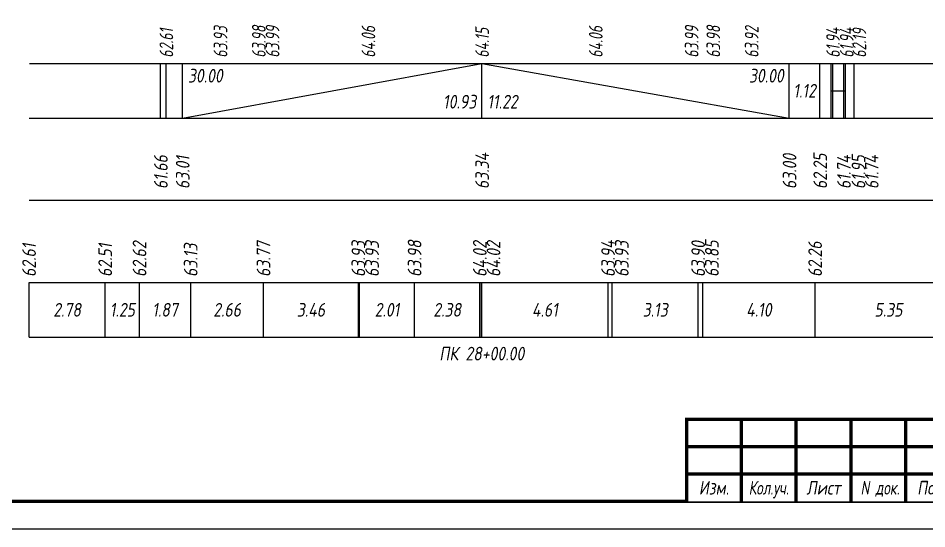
# Model space of a CAD drawing. Extents: x -717 to 1451, y -133302 to 233.
# Drawn here: x 78 to 243.8, y -43658.4 to -43565.2 of the extents above; entities that cross this region are included whole.
import ezdxf
from ezdxf.enums import TextEntityAlignment as Align

# ---------------------------------------------------------------- set-up
doc = ezdxf.new("R2010")
doc.units = 0
for name, color, linetype in [('Зарамочное оформление', 7, 'Continuous'), ('Код_510', 7, 'Continuous'), ('Код_514', 1, 'Continuous'), ('Код_516', 1, 'Continuous'), ('Подписи поперечников', 7, 'Continuous'), ('Таблица', 7, 'Continuous')]:
    doc.layers.add(name, color=color, linetype=linetype)
doc.styles.add('М', font='romand.shx', dxfattribs={"width": 0.8, "oblique": 10, "height": 2.5})

# ---------------------------------------------------------------- blocks, each defined once
blk = doc.blocks.new('Штамп')
at = {"linetype": 'Continuous'}
blk.add_wipeout([(199.95, -411.25), (384.95, -411.25), (384.95, -426.25), (199.95, -426.25)], dxfattribs=at).dxf.layer = 'Зарамочное оформление'
at = {"layer": 'Зарамочное оформление', "linetype": 'Continuous', "lineweight": -3, "const_width": 0.6, "flags": 128}
for points in [[(199.95, -426.25), (199.95, -411.25), (384.95, -411.25)], [(209.95, -411.25), (209.95, -426.25)], [(219.95, -411.25), (219.95, -426.25)], [(229.95, -411.25), (229.95, -426.25)], [(239.95, -411.25), (239.95, -426.25)], [(199.95, -416.25), (264.95, -416.25)], [(199.95, -421.25), (264.95, -421.25)]]:
    blk.add_lwpolyline(points, dxfattribs=at)
at = {"layer": 'Зарамочное оформление', "linetype": 'Continuous', "style": 'М', "oblique": 10}
for s, width, p in [('Изм.', 0.8, (204.95, -423.75)), ('Кол.уч.', 0.7, (214.95, -423.75)), ('Лист', 0.8, (224.95, -423.75)), ('N док.', 0.7, (235.28, -423.75)), ('Подпись', 0.8, (247.45, -423.75))]:
    blk.add_text(s, height=2.5, dxfattribs=dict(at, width=width)).set_placement(p, align=Align.MIDDLE_CENTER)
blk = doc.blocks.new('шифр')
blk.add_blockref('Штамп', (0, -43287))

msp = doc.modelspace()

# ---------------------------------------------------------------- linework, layer by layer
at = {"flags": 128}
msp.add_lwpolyline([(-30.054, -43658.421), (389.946, -43658.421), (389.946, -43361.421), (-30.054, -43361.421)], close=True, dxfattribs=at)
at = {"const_width": 0.6, "flags": 128}
msp.add_lwpolyline([(-10.054, -43653.421), (384.946, -43653.421), (384.946, -43366.421), (-10.054, -43366.421)], close=True, dxfattribs=at)
at = {"layer": 'Код_510'}
for p, q in [((79.946, -43623.421), (79.946, -43613.421)), ((93.843, -43623.421), (93.843, -43613.421)), ((100.109, -43623.421), (100.109, -43613.421)), ((109.446, -43623.421), (109.446, -43613.421)), ((122.745, -43623.421), (122.745, -43613.421)), ((140.049, -43623.421), (140.049, -43613.421)), ((140.244, -43623.421), (140.244, -43613.421)), ((150.316, -43623.421), (150.316, -43613.421)), ((162.219, -43623.421), (162.219, -43613.421)), ((162.503, -43623.421), (162.503, -43613.421)), ((162.58, -43623.421), (162.58, -43613.421)), ((185.632, -43623.421), (185.632, -43613.421)), ((186.399, -43623.421), (186.399, -43613.421)), ((202.074, -43623.421), (202.074, -43613.421)), ((202.899, -43623.421), (202.899, -43613.421)), ((223.421, -43623.421), (223.421, -43613.421))]:
    msp.add_line(p, q, dxfattribs=at)
at = {"layer": 'Код_516'}
for p, q in [((103.946, -43583.421), (103.946, -43573.421)), ((104.946, -43583.421), (104.946, -43573.421)), ((104.946, -43583.421), (104.946, -43573.421)), ((107.939, -43583.421), (107.939, -43573.421)), ((107.939, -43583.421), (162.58, -43573.421)), ((162.58, -43583.421), (162.58, -43573.421)), ((162.58, -43573.421), (218.699, -43583.421)), ((218.699, -43583.421), (218.699, -43573.421)), ((224.3, -43583.421), (224.3, -43573.421)), ((224.3, -43583.421), (224.3, -43573.421)), ((226.333, -43583.421), (226.333, -43573.421)), ((226.636, -43583.421), (226.636, -43573.421)), ((228.636, -43583.421), (228.636, -43573.421)), ((228.939, -43583.421), (228.939, -43573.421)), ((230.535, -43583.421), (230.535, -43573.421)), ((226.333, -43578.421), (226.636, -43578.421)), ((226.636, -43578.421), (228.636, -43578.421)), ((228.636, -43578.421), (228.939, -43578.421))]:
    msp.add_line(p, q, dxfattribs=at)
at = {"layer": 'Таблица'}
for p, q in [((80, -43573.421), (255.589, -43573.421)), ((79.946, -43583.421), (255.535, -43583.421)), ((79.946, -43598.421), (255.535, -43598.421)), ((79.946, -43613.421), (255.535, -43613.421)), ((79.946, -43623.421), (255.535, -43623.421))]:
    msp.add_line(p, q, dxfattribs=at)

# ---------------------------------------------------------------- texts
at = {"layer": 'Код_510', "style": 'М', "oblique": 10, "width": 0.8}
for s, p in [('62.62', (100.109, -43612.421)), ('63.77', (122.745, -43612.421)), ('63.93', (140.049, -43612.421)), ('63.93', (142.549, -43612.421)), ('63.98', (150.316, -43612.421)), ('64.02', (162.219, -43612.421)), ('64.02', (164.719, -43612.421)), ('63.94', (185.632, -43612.421)), ('63.93', (188.132, -43612.421)), ('63.90', (202.074, -43612.421)), ('63.85', (204.574, -43612.421)), ('62.61', (79.946, -43612.421)), ('62.51', (93.843, -43612.421)), ('63.13', (109.446, -43612.421)), ('62.26', (223.421, -43612.421))]:
    msp.add_text(s, height=2.5, rotation=90, dxfattribs=at).set_placement(p, align=Align.MIDDLE_LEFT)
for s, p in [('2.78', (86.894, -43618.421)), ('1.25', (96.976, -43618.421)), ('1.87', (104.777, -43618.421)), ('2.66', (116.096, -43618.421)), ('3.46', (131.397, -43618.421)), ('2.01', (145.28, -43618.421)), ('2.38', (156.268, -43618.421)), ('4.61', (174.106, -43618.421)), ('3.13', (194.237, -43618.421)), ('4.10', (213.16, -43618.421)), ('5.35', (236.805, -43618.421))]:
    msp.add_text(s, height=2.5, dxfattribs=at).set_placement(p, align=Align.MIDDLE_CENTER)
at = {"layer": 'Код_514', "style": 'М', "oblique": 10, "width": 0.7}
for s, p in [('62.61', (105, -43572.382)), ('63.93', (114.885, -43572.382)), ('63.98', (121.885, -43572.382)), ('63.99', (124.385, -43572.382)), ('64.06', (141.885, -43572.382)), ('64.15', (162.635, -43572.382)), ('64.06', (183.385, -43572.382)), ('63.99', (200.885, -43572.382)), ('63.98', (204.839, -43572.382)), ('63.92', (211.839, -43572.382)), ('61.94', (226.69, -43572.382)), ('61.94', (229.19, -43572.382)), ('62.19', (231.491, -43572.382))]:
    msp.add_text(s, height=2.5, rotation=90, dxfattribs=at).set_placement(p, align=Align.MIDDLE_LEFT)
at = {"layer": 'Код_516', "style": 'М', "oblique": 10, "width": 0.8}
msp.add_text('30.00', height=2.5, dxfattribs=at).set_placement((108.939, -43574.421), align=Align.TOP_LEFT)
msp.add_text('30.00', height=2.5, dxfattribs=at).set_placement((217.699, -43574.421), align=Align.TOP_RIGHT)
msp.add_text('1.12', height=2.5, dxfattribs=at).set_placement((221.499, -43578.421), align=Align.MIDDLE_CENTER)
msp.add_text('10.93', height=2.5, dxfattribs=at).set_placement((161.58, -43582.421), align=Align.BOTTOM_RIGHT)
msp.add_text('11.22', height=2.5, dxfattribs=at).set_placement((163.58, -43582.421), align=Align.BOTTOM_LEFT)
for s, p in [('61.66', (104, -43596.371)), ('63.01', (107.993, -43596.371)), ('63.34', (162.635, -43596.371)), ('63.00', (218.753, -43596.371)), ('62.25', (224.354, -43596.371)), ('61.74', (228.69, -43596.371)), ('61.95', (231.333, -43596.371)), ('61.74', (233.753, -43596.371))]:
    msp.add_text(s, height=2.5, rotation=90, dxfattribs=at).set_placement(p, align=Align.MIDDLE_LEFT)
at = {"layer": 'Подписи поперечников', "style": 'М', "oblique": 10, "width": 0.8}
msp.add_text('ПК 28+00.00', height=2.5, dxfattribs=at).set_placement((162.58, -43628.421), align=Align.BOTTOM_CENTER)

# ---------------------------------------------------------------- next in the draw order: block references
msp.add_blockref('шифр', (0, 59.829))

doc.saveas('drawing.dxf')
